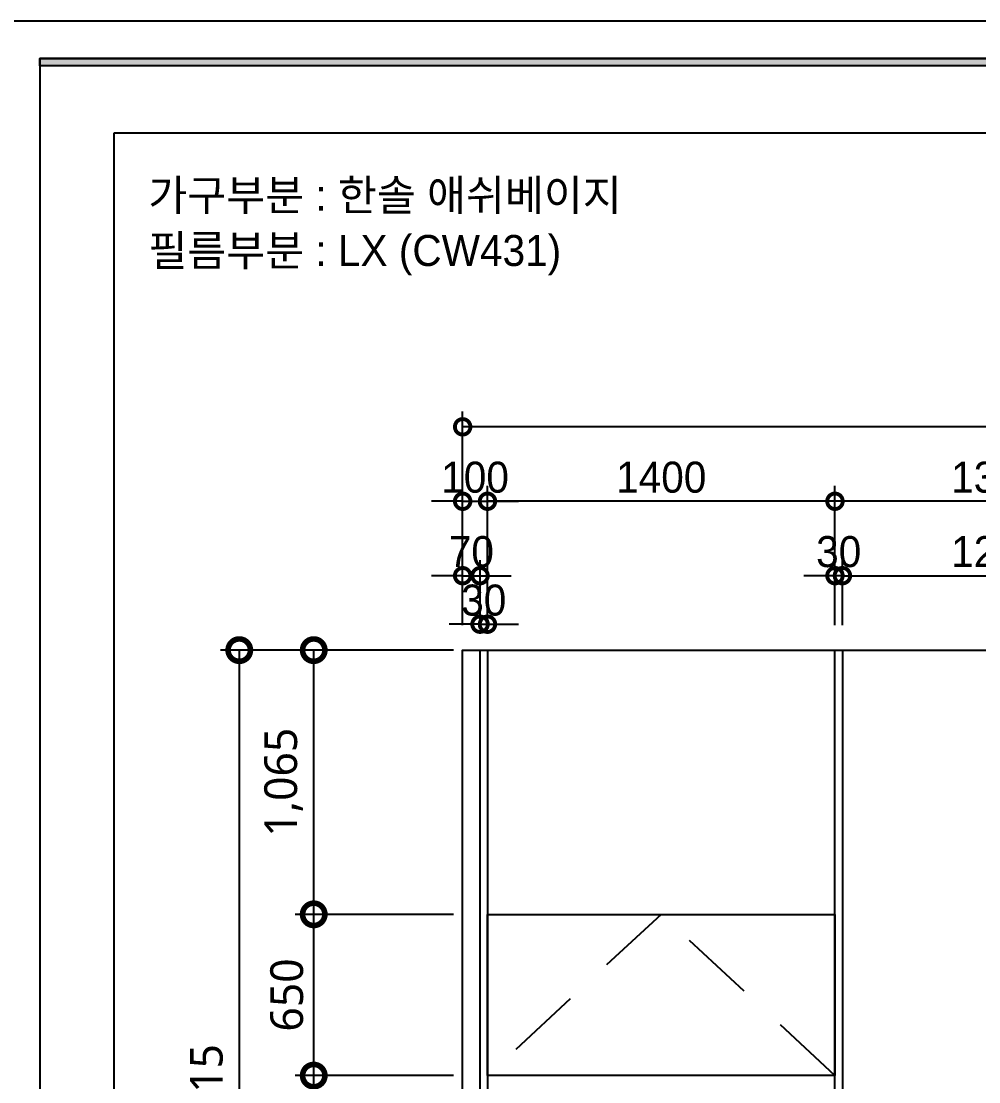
# Model space of a CAD drawing. Header units: inches. Extents: x 405346 to 489838, y -25612 to 14934.
# Drawn here: x 477012 to 480870, y 10059 to 14334 of the extents above; entities that cross this region are included whole.
import ezdxf
from ezdxf.enums import TextEntityAlignment as Align

# ---------------------------------------------------------------- set-up
doc = ezdxf.new("R2010")
doc.units = ezdxf.units.IN
doc.header["$LTSCALE"] = 200
doc.header["$MEASUREMENT"] = 0
doc.linetypes.add('HID', pattern=[2.5, 1.5, -1])
for name, color, linetype in [('01. F-소품', 3, 'Continuous'), ('06-FUR', 6, 'Continuous'), ('07-DIM WAL', 5, 'Continuous'), ('C-WIN', 4, 'Continuous'), ('F-SYM', 7, 'Continuous'), ('FORM(YOURNAME)-11', 1, 'Continuous')]:
    doc.layers.add(name, color=color, linetype=linetype)
doc.styles.add('DAWIN', font='NanumSquareR.ttf')
doc.styles.add('YOURNAME', font='HY울릉도M.TTF')
doc.styles.add('스타일1', font='HY울릉도M.TTF')
doc.styles.add('코레일둥고', font='Korail_Round_Gothic_Medium.ttf')
doc.dimstyles.new('50', dxfattribs={"dimscale": 50, "dimtxt": 2.5, "dimasz": 2.5, "dimexe": 1.25, "dimexo": 2, "dimtad": 1, "dimdec": 0, "dimtxsty": '스타일1', "dimblk": 'DOTSMALL', "dimcen": 2.5, "dimclrd": 1, "dimclre": 1, "dimclrt": 7, "dimadec": 0, "dimazin": 0, "dimtfac": 1, "dimtdec": 0, "dimtix": 1, "dimtmove": 0, "dimatfit": 3, "dimldrblk": 'DOTSMALL', "dimfxl": 0, "dimarcsym": 0})
doc.dimstyles.new('60', dxfattribs={"dimscale": 60, "dimtxt": 2.2, "dimasz": 3, "dimexe": 1.25, "dimexo": 0.625, "dimtad": 1, "dimdec": 0, "dimzin": 0, "dimdsep": 46, "dimlunit": 6, "dimtxsty": 'DAWIN', "dimblk1": 'DOTSMALL', "dimblk2": 'DOTSMALL', "dimsah": 1, "dimcen": 0.001, "dimclrd": 1, "dimclre": 1, "dimclrt": 7, "dimadec": 0, "dimazin": 0, "dimtfac": 1, "dimtdec": 0, "dimtix": 1, "dimtmove": 2, "dimatfit": 3, "dimldrblk": 'DOTSMALL', "dimfxl": 0, "dimtolj": 1, "dimtzin": 0, "dimarcsym": 0})

# ---------------------------------------------------------------- blocks, each defined once
blk = doc.blocks.new('FORM-PLAN')
at = {"layer": 'FORM(YOURNAME)-11'}
h = blk.add_hatch(color=256, dxfattribs=at)
h.dxf.hatch_style = 1
h.paths.add_polyline_path([(-71444, 55115), (10556, 55115), (10556, 54915), (-71444, 54915)])
h.paths.add_polyline_path([(-71444, -2085), (10556, -2085), (10556, -2285), (-71444, -2285)])
at = {"layer": 'Defpoints', "color": 158}
for points in [[(-71444, -2285), (10556, -2285), (10556, 55115), (-71444, 55115)], [(-69444, 53115), (-64, 53115), (-64, 1215), (-69444, 1215)]]:
    blk.add_lwpolyline(points, close=True, dxfattribs=at)
at = {"layer": 'FORM(YOURNAME)-11', "color": 250}
blk.add_lwpolyline([(-72444, -3285), (11556, -3285), (11556, 56115), (-72444, 56115)], close=True, dxfattribs=at)
at = {"layer": 'FORM(YOURNAME)-11'}
blk.add_lwpolyline([(-71444, 55115), (10556, 55115), (10556, 54915), (-71444, 54915)], close=True, dxfattribs=at)
at = {"layer": 'FORM(YOURNAME)-11', "color": 3, "style": 'YOURNAME'}
for tag, height, p in [('1', 450, (9905, 18188)), ('2', 450, (9905, 17544)), ('3', 450, (9905, 16257)), ('4', 450, (9905, 14326)), ('5', 515, (9905, 12009)), ('6', 515, (9905, 9757)), ('7', 515, (9905, 7504)), ('8', 515, (9905, 5252)), ('9', 515, (9905, 2999)), ('10', 515, (5655, 811)), ('11', 515, (9905, 747)), ('12', 515, (5655, -1441)), ('13', 515, (9905, -1441))]:
    blk.add_attdef(tag, text='', height=height, dxfattribs=at).set_placement(p, align=Align.MIDDLE_RIGHT)
blk = doc.blocks.new('*U200')
at = {"layer": 'F-SYM', "xscale": 0.15, "yscale": 0.15, "zscale": 0.15}
blk.add_blockref('FORM-PLAN', (487804.1, 5917.2), dxfattribs=at)
blk = doc.blocks.new('_DOTSMALL')
at = {"color": 0, "linetype": 'ByBlock', "const_width": 0.5}
blk.add_lwpolyline([(-0.0625, 0, 1), (0.0625, 0, 1)], format="xyb", close=True, dxfattribs=at)
blk = doc.blocks.new('*D147')
at = {"layer": '07-DIM WAL', "color": 1, "lineweight": -2}
for p, q in [((478791, 11899.4), (478791, 12761.9)), ((486391, 11899.4), (486391, 12761.9)), ((486391, 12699.4), (478791, 12699.4))]:
    blk.add_line(p, q, dxfattribs=at)
at = {"layer": 'Defpoints', "color": 0}
for p in [(478791, 12699.4), (478791, 11799.4), (486391, 11799.4)]:
    blk.add_point(p, dxfattribs=at)
at = {"layer": '07-DIM WAL', "color": 1, "lineweight": -2, "xscale": 125, "yscale": 125, "zscale": 125, "rotation": 180}
blk.add_blockref('_DOTSMALL', (478791, 12699.4), dxfattribs=at)
at = {"layer": '07-DIM WAL', "color": 1, "lineweight": -2, "xscale": 125, "yscale": 125, "zscale": 125}
blk.add_blockref('_DOTSMALL', (486391, 12699.4), dxfattribs=at)
at = {"layer": '07-DIM WAL', "color": 7, "insert": (482591, 12795.8), "char_height": 125, "attachment_point": 5, "style": '스타일1'}
blk.add_mtext('7600', dxfattribs=at)
blk = doc.blocks.new('*D152')
at = {"layer": '07-DIM WAL', "color": 1, "lineweight": -2}
for p, q in [((480291, 11899.4), (480291, 12461.9)), ((481591, 11899.4), (481591, 12461.9)), ((481591, 12399.4), (480291, 12399.4))]:
    blk.add_line(p, q, dxfattribs=at)
at = {"layer": 'Defpoints', "color": 0}
for p in [(480291, 12399.4), (480291, 11799.4), (481591, 11799.4)]:
    blk.add_point(p, dxfattribs=at)
at = {"layer": '07-DIM WAL', "color": 1, "lineweight": -2, "xscale": 125, "yscale": 125, "zscale": 125, "rotation": 180}
blk.add_blockref('_DOTSMALL', (480291, 12399.4), dxfattribs=at)
at = {"layer": '07-DIM WAL', "color": 1, "lineweight": -2, "xscale": 125, "yscale": 125, "zscale": 125}
blk.add_blockref('_DOTSMALL', (481591, 12399.4), dxfattribs=at)
at = {"layer": '07-DIM WAL', "color": 7, "insert": (480941, 12495.7), "char_height": 125, "attachment_point": 5, "style": '스타일1'}
blk.add_mtext('1300', dxfattribs=at)
blk = doc.blocks.new('*D153')
at = {"layer": '07-DIM WAL', "color": 1, "lineweight": -2}
for p, q in [((478891, 11899.4), (478891, 12461.9)), ((480291, 11899.4), (480291, 12461.9)), ((480291, 12399.4), (478891, 12399.4))]:
    blk.add_line(p, q, dxfattribs=at)
at = {"layer": 'Defpoints', "color": 0}
for p in [(478891, 12399.4), (478891, 11799.4), (480291, 11799.4)]:
    blk.add_point(p, dxfattribs=at)
at = {"layer": '07-DIM WAL', "color": 1, "lineweight": -2, "xscale": 125, "yscale": 125, "zscale": 125, "rotation": 180}
blk.add_blockref('_DOTSMALL', (478891, 12399.4), dxfattribs=at)
at = {"layer": '07-DIM WAL', "color": 1, "lineweight": -2, "xscale": 125, "yscale": 125, "zscale": 125}
blk.add_blockref('_DOTSMALL', (480291, 12399.4), dxfattribs=at)
at = {"layer": '07-DIM WAL', "color": 7, "insert": (479591, 12495.7), "char_height": 125, "attachment_point": 5, "style": '스타일1'}
blk.add_mtext('1400', dxfattribs=at)
blk = doc.blocks.new('*D154')
at = {"layer": '07-DIM WAL', "color": 1, "lineweight": -2}
for p, q in [((478791, 11899.4), (478791, 12461.9)), ((478891, 11899.4), (478891, 12461.9)), ((478791, 12399.4), (478666, 12399.4)), ((478791, 12399.4), (478891, 12399.4)), ((478891, 12399.4), (479016, 12399.4))]:
    blk.add_line(p, q, dxfattribs=at)
at = {"layer": 'Defpoints', "color": 0}
for p in [(478891, 12399.4), (478791, 11799.4), (478891, 11799.4)]:
    blk.add_point(p, dxfattribs=at)
at = {"layer": '07-DIM WAL', "color": 1, "lineweight": -2, "xscale": 125, "yscale": 125, "zscale": 125}
blk.add_blockref('_DOTSMALL', (478791, 12399.4), dxfattribs=at)
at = {"layer": '07-DIM WAL', "color": 1, "lineweight": -2, "xscale": 125, "yscale": 125, "zscale": 125, "rotation": 180}
blk.add_blockref('_DOTSMALL', (478891, 12399.4), dxfattribs=at)
at = {"layer": '07-DIM WAL', "color": 7, "insert": (478841, 12495.7), "char_height": 125, "attachment_point": 5, "style": '스타일1'}
blk.add_mtext('100', dxfattribs=at)
blk = doc.blocks.new('*D155')
at = {"layer": '07-DIM WAL', "color": 1, "lineweight": -2}
for p, q in [((478791, 11899.4), (478791, 12161.9)), ((478861, 11899.4), (478861, 12161.9)), ((478791, 12099.4), (478666, 12099.4)), ((478791, 12099.4), (478861, 12099.4)), ((478861, 12099.4), (478986, 12099.4))]:
    blk.add_line(p, q, dxfattribs=at)
at = {"layer": 'Defpoints', "color": 0}
for p in [(478861, 12099.4), (478791, 11799.4), (478861, 11799.4)]:
    blk.add_point(p, dxfattribs=at)
at = {"layer": '07-DIM WAL', "color": 1, "lineweight": -2, "xscale": 125, "yscale": 125, "zscale": 125}
blk.add_blockref('_DOTSMALL', (478791, 12099.4), dxfattribs=at)
at = {"layer": '07-DIM WAL', "color": 1, "lineweight": -2, "xscale": 125, "yscale": 125, "zscale": 125, "rotation": 180}
blk.add_blockref('_DOTSMALL', (478861, 12099.4), dxfattribs=at)
at = {"layer": '07-DIM WAL', "color": 7, "insert": (478826, 12195.7), "char_height": 125, "attachment_point": 5, "style": '스타일1'}
blk.add_mtext('70', dxfattribs=at)
blk = doc.blocks.new('*D156')
at = {"layer": '07-DIM WAL', "color": 1, "lineweight": -2}
for p, q in [((478861, 11899.4), (478861, 11966.4)), ((478891, 11899.4), (478891, 11966.4)), ((478861, 11903.9), (478736, 11903.9)), ((478861, 11903.9), (478891, 11903.9)), ((478891, 11903.9), (479016, 11903.9))]:
    blk.add_line(p, q, dxfattribs=at)
at = {"layer": 'Defpoints', "color": 0}
for p in [(478891, 11903.9), (478861, 11799.4), (478891, 11799.4)]:
    blk.add_point(p, dxfattribs=at)
at = {"layer": '07-DIM WAL', "color": 1, "lineweight": -2, "xscale": 125, "yscale": 125, "zscale": 125}
blk.add_blockref('_DOTSMALL', (478861, 11903.9), dxfattribs=at)
at = {"layer": '07-DIM WAL', "color": 1, "lineweight": -2, "xscale": 125, "yscale": 125, "zscale": 125, "rotation": 180}
blk.add_blockref('_DOTSMALL', (478891, 11903.9), dxfattribs=at)
at = {"layer": '07-DIM WAL', "color": 7, "insert": (478876, 12000.2), "char_height": 125, "attachment_point": 5, "style": '스타일1'}
blk.add_mtext('30', dxfattribs=at)
blk = doc.blocks.new('*D157')
at = {"layer": '07-DIM WAL', "color": 1, "lineweight": -2}
for p, q in [((480291, 11899.4), (480291, 12161.9)), ((480321, 11899.4), (480321, 12161.9)), ((480291, 12099.4), (480166, 12099.4)), ((480321, 12099.4), (480291, 12099.4)), ((480321, 12099.4), (480446, 12099.4))]:
    blk.add_line(p, q, dxfattribs=at)
at = {"layer": 'Defpoints', "color": 0}
for p in [(480291, 12099.4), (480291, 11799.4), (480321, 11799.4)]:
    blk.add_point(p, dxfattribs=at)
at = {"layer": '07-DIM WAL', "color": 1, "lineweight": -2, "xscale": 125, "yscale": 125, "zscale": 125}
blk.add_blockref('_DOTSMALL', (480291, 12099.4), dxfattribs=at)
at = {"layer": '07-DIM WAL', "color": 1, "lineweight": -2, "xscale": 125, "yscale": 125, "zscale": 125, "rotation": 180}
blk.add_blockref('_DOTSMALL', (480321, 12099.4), dxfattribs=at)
at = {"layer": '07-DIM WAL', "color": 7, "insert": (480306, 12195.7), "char_height": 125, "attachment_point": 5, "style": '스타일1'}
blk.add_mtext('30', dxfattribs=at)
blk = doc.blocks.new('*D158')
at = {"layer": '07-DIM WAL', "color": 1, "lineweight": -2}
for p, q in [((480321, 11899.4), (480321, 12161.9)), ((481561, 11899.4), (481561, 12161.9)), ((480321, 12099.4), (481561, 12099.4))]:
    blk.add_line(p, q, dxfattribs=at)
at = {"layer": 'Defpoints', "color": 0}
for p in [(481561, 12099.4), (480321, 11799.4), (481561, 11799.4)]:
    blk.add_point(p, dxfattribs=at)
at = {"layer": '07-DIM WAL', "color": 1, "lineweight": -2, "xscale": 125, "yscale": 125, "zscale": 125, "rotation": 180}
blk.add_blockref('_DOTSMALL', (480321, 12099.4), dxfattribs=at)
at = {"layer": '07-DIM WAL', "color": 1, "lineweight": -2, "xscale": 125, "yscale": 125, "zscale": 125}
blk.add_blockref('_DOTSMALL', (481561, 12099.4), dxfattribs=at)
at = {"layer": '07-DIM WAL', "color": 7, "insert": (480941, 12195.7), "char_height": 125, "attachment_point": 5, "style": '스타일1'}
blk.add_mtext('1240', dxfattribs=at)
blk = doc.blocks.new('*D181')
at = {"layer": '07-DIM WAL', "color": 1, "lineweight": -2}
for p, q in [((478753.5, 11799.4), (477816, 11799.4)), ((477891, 11799.4), (477891, 8184.4)), ((478753.5, 8184.4), (477816, 8184.4))]:
    blk.add_line(p, q, dxfattribs=at)
at = {"layer": 'Defpoints', "color": 0}
for p in [(478791, 11799.4), (477891, 8184.4), (478791, 8184.4)]:
    blk.add_point(p, dxfattribs=at)
at = {"layer": '07-DIM WAL', "color": 1, "lineweight": -2, "xscale": 180, "yscale": 180, "zscale": 180}
for p, rotation in [((477891, 11799.4), 90), ((477891, 8184.4), 270)]:
    blk.add_blockref('_DOTSMALL', p, dxfattribs=dict(at, rotation=rotation))
at = {"layer": '07-DIM WAL', "color": 7, "insert": (477769.8, 9991.9), "char_height": 132, "attachment_point": 5, "rotation": 90, "style": 'DAWIN'}
blk.add_mtext('\\A1;3,615', dxfattribs=at)
blk = doc.blocks.new('*D182')
at = {"layer": '07-DIM WAL', "color": 1, "lineweight": -2}
for p, q in [((478753.5, 10084.4), (478116, 10084.4)), ((478191, 8184.4), (478191, 10084.4)), ((478753.5, 8184.4), (478116, 8184.4))]:
    blk.add_line(p, q, dxfattribs=at)
at = {"layer": 'Defpoints', "color": 0}
for p in [(478191, 10084.4), (478791, 10084.4), (478791, 8184.4)]:
    blk.add_point(p, dxfattribs=at)
at = {"layer": '07-DIM WAL', "color": 1, "lineweight": -2, "xscale": 180, "yscale": 180, "zscale": 180}
for p, rotation in [((478191, 10084.4), 90), ((478191, 8184.4), 270)]:
    blk.add_blockref('_DOTSMALL', p, dxfattribs=dict(at, rotation=rotation))
at = {"layer": '07-DIM WAL', "color": 7, "insert": (478069.8, 9134.4), "char_height": 132, "attachment_point": 5, "rotation": 90, "style": 'DAWIN'}
blk.add_mtext('\\A1;1,900', dxfattribs=at)
blk = doc.blocks.new('*D183')
at = {"layer": '07-DIM WAL', "color": 1, "lineweight": -2}
for p, q in [((478753.5, 10734.4), (478116, 10734.4)), ((478191, 10084.4), (478191, 10734.4)), ((478753.5, 10084.4), (478116, 10084.4))]:
    blk.add_line(p, q, dxfattribs=at)
at = {"layer": 'Defpoints', "color": 0}
for p in [(478191, 10734.4), (478791, 10734.4), (478791, 10084.4)]:
    blk.add_point(p, dxfattribs=at)
at = {"layer": '07-DIM WAL', "color": 1, "lineweight": -2, "xscale": 180, "yscale": 180, "zscale": 180}
for p, rotation in [((478191, 10734.4), 90), ((478191, 10084.4), 270)]:
    blk.add_blockref('_DOTSMALL', p, dxfattribs=dict(at, rotation=rotation))
at = {"layer": '07-DIM WAL', "color": 7, "insert": (478082.9, 10409.4), "char_height": 132, "attachment_point": 5, "rotation": 90, "style": 'DAWIN'}
blk.add_mtext('\\A1;650', dxfattribs=at)
blk = doc.blocks.new('*D184')
at = {"layer": '07-DIM WAL', "color": 1, "lineweight": -2}
for p, q in [((478753.5, 11799.4), (478116, 11799.4)), ((478191, 10734.4), (478191, 11799.4)), ((478753.5, 10734.4), (478116, 10734.4))]:
    blk.add_line(p, q, dxfattribs=at)
at = {"layer": 'Defpoints', "color": 0}
for p in [(478191, 11799.4), (478791, 11799.4), (478791, 10734.4)]:
    blk.add_point(p, dxfattribs=at)
at = {"layer": '07-DIM WAL', "color": 1, "lineweight": -2, "xscale": 180, "yscale": 180, "zscale": 180}
for p, rotation in [((478191, 11799.4), 90), ((478191, 10734.4), 270)]:
    blk.add_blockref('_DOTSMALL', p, dxfattribs=dict(at, rotation=rotation))
at = {"layer": '07-DIM WAL', "color": 7, "insert": (478069.8, 11266.9), "char_height": 132, "attachment_point": 5, "rotation": 90, "style": 'DAWIN'}
blk.add_mtext('\\A1;1,065', dxfattribs=at)

msp = doc.modelspace()

# ---------------------------------------------------------------- linework, layer by layer
at = {"layer": '01. F-소품'}
msp.add_lwpolyline([(478791, 8184.4), (478791, 11799.4), (486391, 11799.4), (486391, 8184.4)], close=True, dxfattribs=at)
at = {"layer": '06-FUR'}
for points in [[(478891, 11799.4), (478891, 8184.4), (478861, 8184.4), (478861, 11799.4), (478891, 11799.4)], [(480321, 11799.4), (480321, 8184.4), (480291, 8184.4), (480291, 11799.4), (480321, 11799.4)]]:
    msp.add_lwpolyline(points, dxfattribs=at)
msp.add_lwpolyline([(480291, 10734.4), (480291, 10084.4), (478891, 10084.4), (478891, 10734.4)], close=True, dxfattribs=at)
at = {"layer": '06-FUR', "color": 1, "linetype": 'HID'}
msp.add_lwpolyline([(480291, 10084.4), (479591, 10734.4), (478891, 10084.4)], dxfattribs=at)

# ---------------------------------------------------------------- block references
at = {"layer": '07-DIM WAL'}
msp.add_blockref('*U200', (0, 0), dxfattribs=at)

# ---------------------------------------------------------------- texts
at = {"layer": 'C-WIN', "color": 0, "style": '코레일둥고'}
for s, p in [('가구부분 : 한솔 애쉬베이지', (477524.7, 13570.7)), ('필름부분 : LX (CW431)', (477524.7, 13347.8))]:
    msp.add_text(s, height=125, dxfattribs=at).set_placement(p)

# ---------------------------------------------------------------- dimensions: what is measured, and where the dimension line sits
at = {"layer": '07-DIM WAL'}
for base, p1, p2, picture, middle in [((478791, 12699.4), (486391, 11799.4), (478791, 11799.4), '*D147', (482591, 12795.8)), ((478891, 12399.4), (478791, 11799.4), (478891, 11799.4), '*D154', (478841, 12495.7)), ((478891, 12399.4), (480291, 11799.4), (478891, 11799.4), '*D153', (479591, 12495.7)), ((480291, 12399.4), (481591, 11799.4), (480291, 11799.4), '*D152', (480941, 12495.7)), ((478861, 12099.4), (478791, 11799.4), (478861, 11799.4), '*D155', (478826, 12195.7)), ((480291, 12099.4), (480321, 11799.4), (480291, 11799.4), '*D157', (480306, 12195.7)), ((481561, 12099.4), (480321, 11799.4), (481561, 11799.4), '*D158', (480941, 12195.7))]:
    dim = msp.add_linear_dim(base=base, p1=p1, p2=p2, dimstyle='50', dxfattribs=at)
    dim.commit()
    dim.dimension.update_dxf_attribs({"geometry": picture, "text_midpoint": middle})
dim = msp.add_linear_dim(base=(478891, 11903.9), p1=(478861, 11799.4), p2=(478891, 11799.4), dimstyle='50', dxfattribs=at)
dim.commit()
dim.dimension.update_dxf_attribs({"geometry": '*D156', "text_midpoint": (478876, 11903.9), "dimtype": 160})
for base, p1, p2, picture, middle in [((477891, 8184.4), (478791, 11799.4), (478791, 8184.4), '*D181', (477769.8, 9991.9)), ((478191, 11799.4), (478791, 10734.4), (478791, 11799.4), '*D184', (478069.8, 11266.9)), ((478191, 10734.4), (478791, 10084.4), (478791, 10734.4), '*D183', (478082.9, 10409.4)), ((478191, 10084.4), (478791, 8184.4), (478791, 10084.4), '*D182', (478069.8, 9134.4))]:
    dim = msp.add_linear_dim(base=base, p1=p1, p2=p2, angle=90, dimstyle='60', dxfattribs=at)
    dim.commit()
    dim.dimension.update_dxf_attribs({"geometry": picture, "text_midpoint": middle})

doc.saveas('drawing.dxf')
